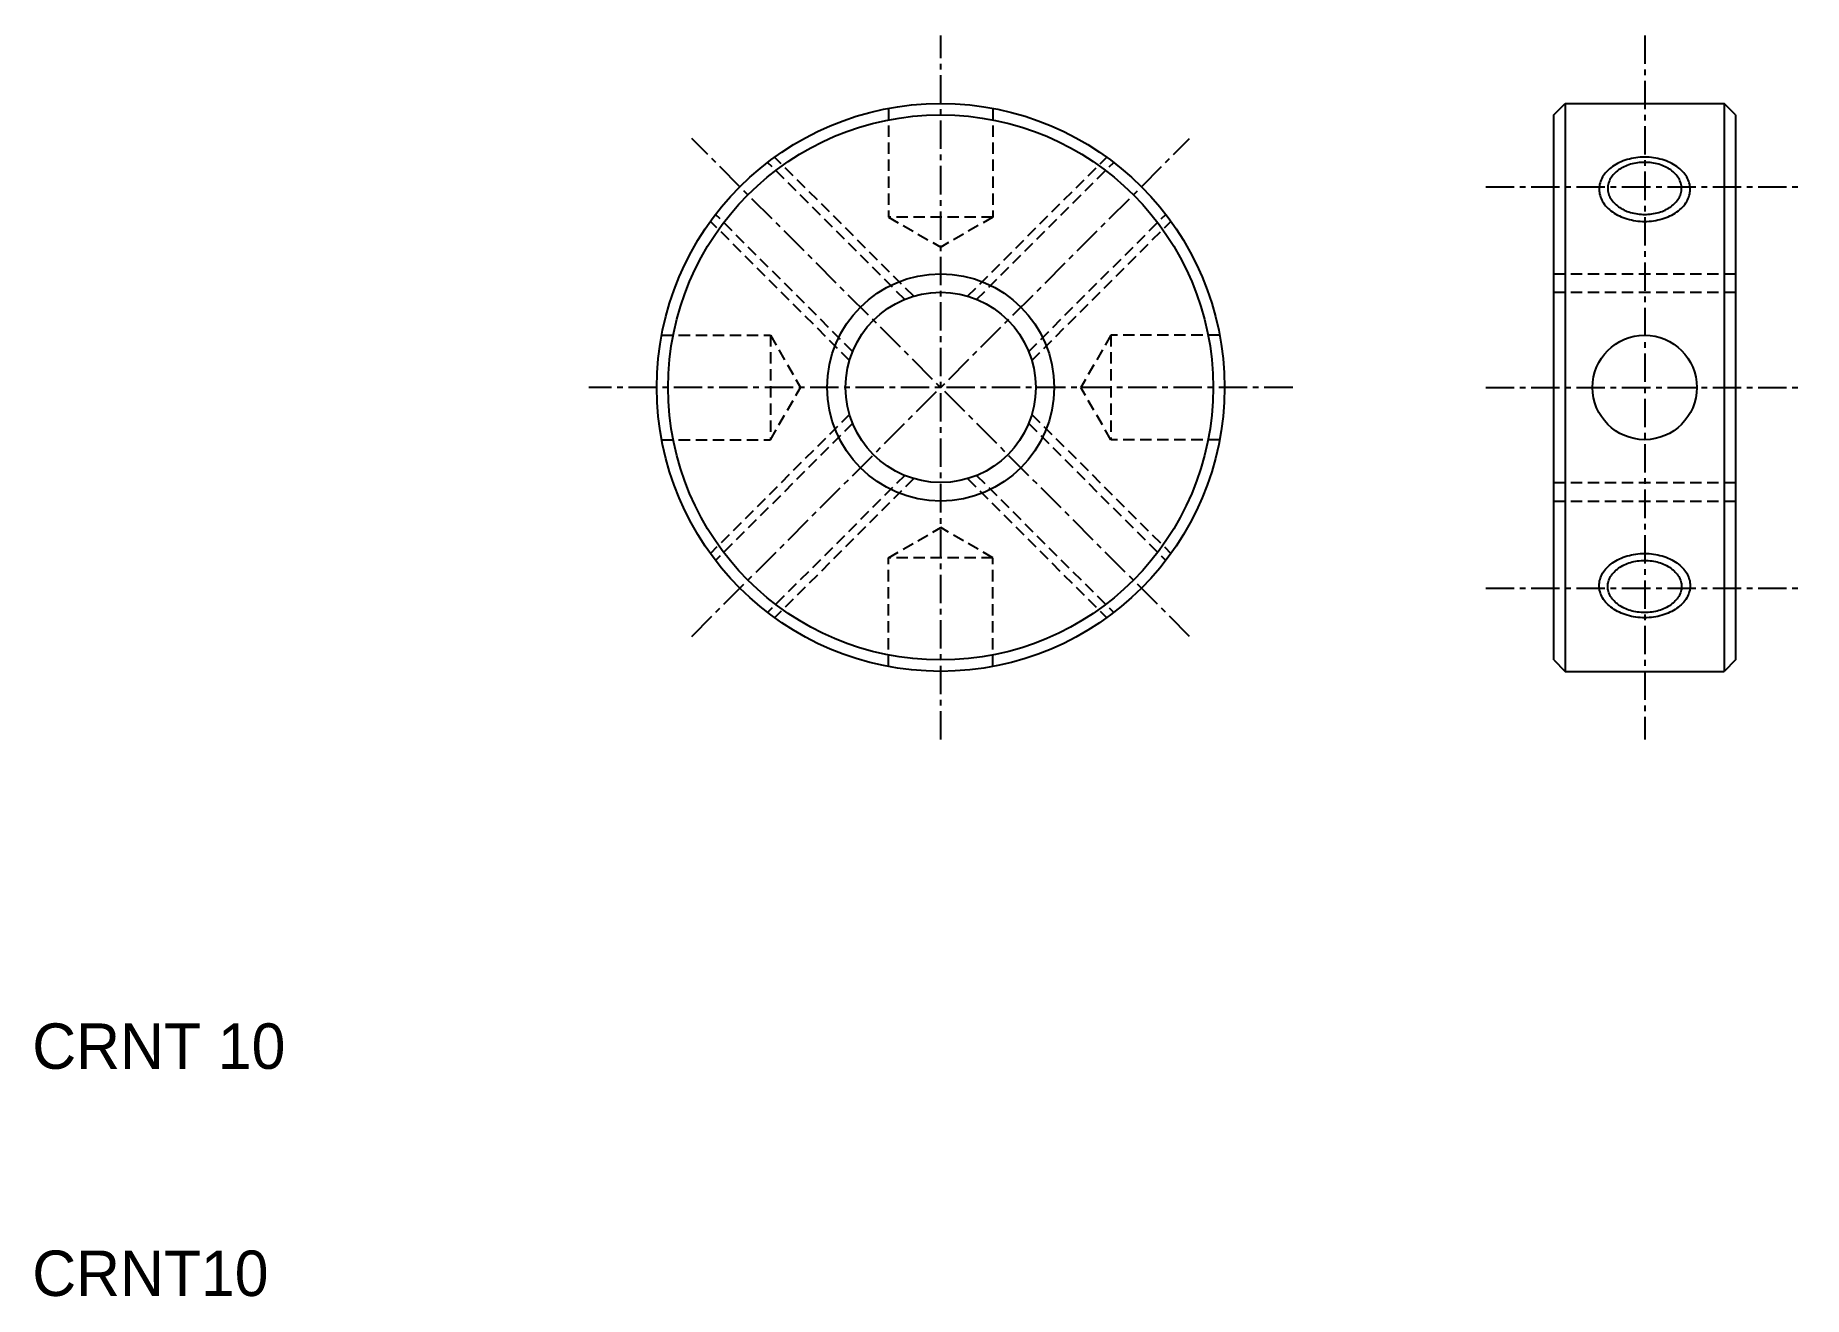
# Model space of a CAD drawing. Extents: x 10.1 to 88, y 10 to 65.5.
import ezdxf

# ---------------------------------------------------------------- set-up
doc = ezdxf.new("R2010")
doc.units = 0
doc.linetypes.add('CENTER', pattern=[2, 1.25, -0.25, 0.25, -0.25])
doc.linetypes.add('DASHED', pattern=[0.75, 0.5, -0.25])
doc.layers.get('0').update_dxf_attribs({"linetype": 'CONTINUOUS'})
doc.layers.add('CENTER', color=1, linetype='CENTER')

msp = doc.modelspace()

# ---------------------------------------------------------------- linework, layer by layer
at = {"color": 7, "linetype": 'CONTINUOUS'}
for p, q in [((77, 62), (77.5, 62.5)), ((77.5, 62.5), (84.5, 62.5)), ((77.5, 62.5), (77.5, 37.5)), ((84.5, 62.5), (84.5, 37.5)), ((85, 62), (84.5, 62.5)), ((77, 38), (77, 62)), ((85, 62), (85, 38)), ((77, 38), (77.5, 37.5)), ((77.5, 37.5), (84.5, 37.5)), ((85, 38), (84.5, 37.5))]:
    msp.add_line(p, q, dxfattribs=at)
at = {"color": 3, "linetype": 'DASHED'}
for p, q in [((47.7, 62.287), (47.7, 57.5)), ((52.3, 62.287), (52.3, 57.5)), ((48.812, 54.016), (42.689, 60.139)), ((51.188, 54.016), (57.311, 60.139)), ((48.416, 53.877), (42.382, 59.91)), ((51.584, 53.877), (57.618, 59.91)), ((45.984, 51.188), (39.861, 57.311)), ((46.123, 51.584), (40.09, 57.618)), ((52.3, 57.5), (47.7, 57.5)), ((47.7, 57.5), (50, 56.172)), ((52.3, 57.5), (50, 56.172)), ((53.877, 51.584), (59.91, 57.618)), ((54.016, 51.188), (60.139, 57.311)), ((77, 55), (85, 55)), ((77, 54.188), (85, 54.188)), ((37.713, 52.3), (42.5, 52.3)), ((42.5, 52.3), (42.5, 47.7)), ((42.5, 52.3), (43.828, 50)), ((57.5, 52.3), (56.172, 50)), ((62.287, 52.3), (57.5, 52.3)), ((57.5, 52.3), (57.5, 47.7)), ((42.5, 47.7), (43.828, 50)), ((57.5, 47.7), (56.172, 50)), ((45.984, 48.812), (39.861, 42.689)), ((46.123, 48.416), (40.09, 42.382)), ((53.877, 48.416), (59.91, 42.382)), ((54.016, 48.812), (60.139, 42.689)), ((37.713, 47.7), (42.5, 47.7)), ((62.287, 47.7), (57.5, 47.7)), ((48.416, 46.123), (42.382, 40.09)), ((48.812, 45.984), (42.689, 39.861)), ((51.188, 45.984), (57.311, 39.861)), ((51.584, 46.123), (57.618, 40.09)), ((77, 45.812), (85, 45.812)), ((77, 45), (85, 45)), ((47.7, 42.5), (50, 43.828)), ((52.3, 42.5), (50, 43.828)), ((47.7, 37.713), (47.7, 42.5)), ((52.3, 42.5), (47.7, 42.5)), ((52.3, 37.713), (52.3, 42.5))]:
    msp.add_line(p, q, dxfattribs=at)
at = {"color": 3, "linetype": 'CONTINUOUS'}
for points in [[(78.997, 58.725, 0), (78.999, 58.656, 0), (79.006, 58.586, 0), (79.018, 58.517, 0), (79.035, 58.449, 0), (79.057, 58.381, 0), (79.083, 58.314, 0), (79.114, 58.248, 0), (79.149, 58.184, 0), (79.189, 58.12, 0), (79.233, 58.058, 0), (79.282, 57.998, 0), (79.334, 57.939, 0), (79.391, 57.883, 0), (79.451, 57.828, 0), (79.516, 57.775, 0), (79.584, 57.725, 0), (79.655, 57.677, 0), (79.729, 57.632, 0), (79.807, 57.589, 0), (79.887, 57.549, 0), (79.97, 57.512, 0), (80.056, 57.478, 0), (80.144, 57.447, 0), (80.233, 57.418, 0), (80.325, 57.393, 0), (80.418, 57.372, 0), (80.513, 57.353, 0), (80.609, 57.338, 0), (80.706, 57.326, 0), (80.804, 57.318, 0), (80.902, 57.312, 0), (81, 57.311, 0), (81.098, 57.312, 0), (81.196, 57.318, 0), (81.294, 57.326, 0), (81.391, 57.338, 0), (81.487, 57.353, 0), (81.582, 57.372, 0), (81.675, 57.393, 0), (81.767, 57.418, 0), (81.856, 57.447, 0), (81.944, 57.478, 0), (82.03, 57.512, 0), (82.113, 57.549, 0), (82.193, 57.589, 0), (82.271, 57.632, 0), (82.345, 57.677, 0), (82.416, 57.725, 0), (82.484, 57.775, 0), (82.549, 57.828, 0), (82.609, 57.883, 0), (82.666, 57.939, 0), (82.718, 57.998, 0), (82.767, 58.058, 0), (82.811, 58.12, 0), (82.851, 58.184, 0), (82.886, 58.248, 0), (82.917, 58.314, 0), (82.943, 58.381, 0), (82.965, 58.449, 0), (82.982, 58.517, 0), (82.994, 58.586, 0), (83.001, 58.656, 0), (83.003, 58.725, 0), (83.001, 58.794, 0), (82.994, 58.864, 0), (82.982, 58.932, 0), (82.965, 59.001, 0), (82.943, 59.069, 0), (82.917, 59.136, 0), (82.886, 59.201, 0), (82.851, 59.266, 0), (82.811, 59.33, 0), (82.767, 59.392, 0), (82.718, 59.452, 0), (82.666, 59.511, 0), (82.609, 59.567, 0), (82.549, 59.622, 0), (82.484, 59.675, 0), (82.416, 59.725, 0), (82.345, 59.773, 0), (82.271, 59.818, 0), (82.193, 59.861, 0), (82.113, 59.901, 0), (82.03, 59.938, 0), (81.944, 59.972, 0), (81.856, 60.003, 0), (81.767, 60.032, 0), (81.675, 60.056, 0), (81.582, 60.078, 0), (81.487, 60.097, 0), (81.391, 60.112, 0), (81.294, 60.124, 0), (81.196, 60.132, 0), (81.098, 60.138, 0), (81, 60.139, 0), (80.902, 60.138, 0), (80.804, 60.132, 0), (80.706, 60.124, 0), (80.609, 60.112, 0), (80.513, 60.097, 0), (80.418, 60.078, 0), (80.325, 60.056, 0), (80.233, 60.032, 0), (80.144, 60.003, 0), (80.056, 59.972, 0), (79.97, 59.938, 0), (79.887, 59.901, 0), (79.807, 59.861, 0), (79.729, 59.818, 0), (79.655, 59.773, 0), (79.584, 59.725, 0), (79.516, 59.675, 0), (79.451, 59.622, 0), (79.391, 59.567, 0), (79.334, 59.511, 0), (79.282, 59.452, 0), (79.233, 59.392, 0), (79.189, 59.33, 0), (79.149, 59.266, 0), (79.114, 59.201, 0), (79.083, 59.136, 0), (79.057, 59.069, 0), (79.035, 59.001, 0), (79.018, 58.932, 0), (79.006, 58.864, 0), (78.999, 58.794, 0), (78.997, 58.725, 0)], [(78.997, 41.275, 0), (78.999, 41.344, 0), (79.006, 41.414, 0), (79.018, 41.482, 0), (79.035, 41.551, 0), (79.057, 41.619, 0), (79.083, 41.686, 0), (79.114, 41.752, 0), (79.149, 41.816, 0), (79.189, 41.88, 0), (79.233, 41.942, 0), (79.282, 42.002, 0), (79.334, 42.061, 0), (79.391, 42.117, 0), (79.451, 42.172, 0), (79.516, 42.225, 0), (79.584, 42.275, 0), (79.655, 42.323, 0), (79.729, 42.368, 0), (79.807, 42.411, 0), (79.887, 42.451, 0), (79.97, 42.488, 0), (80.056, 42.522, 0), (80.144, 42.553, 0), (80.233, 42.582, 0), (80.325, 42.607, 0), (80.418, 42.628, 0), (80.513, 42.647, 0), (80.609, 42.662, 0), (80.706, 42.674, 0), (80.804, 42.682, 0), (80.902, 42.687, 0), (81, 42.689, 0), (81.098, 42.687, 0), (81.196, 42.682, 0), (81.294, 42.674, 0), (81.391, 42.662, 0), (81.487, 42.647, 0), (81.582, 42.628, 0), (81.675, 42.607, 0), (81.767, 42.582, 0), (81.856, 42.553, 0), (81.944, 42.522, 0), (82.03, 42.488, 0), (82.113, 42.451, 0), (82.193, 42.411, 0), (82.271, 42.368, 0), (82.345, 42.323, 0), (82.416, 42.275, 0), (82.484, 42.225, 0), (82.549, 42.172, 0), (82.609, 42.117, 0), (82.666, 42.061, 0), (82.718, 42.002, 0), (82.767, 41.942, 0), (82.811, 41.88, 0), (82.851, 41.816, 0), (82.886, 41.752, 0), (82.917, 41.686, 0), (82.943, 41.619, 0), (82.965, 41.551, 0), (82.982, 41.482, 0), (82.994, 41.414, 0), (83.001, 41.344, 0), (83.003, 41.275, 0), (83.001, 41.206, 0), (82.994, 41.136, 0), (82.982, 41.068, 0), (82.965, 40.999, 0), (82.943, 40.931, 0), (82.917, 40.864, 0), (82.886, 40.799, 0), (82.851, 40.734, 0), (82.811, 40.67, 0), (82.767, 40.608, 0), (82.718, 40.548, 0), (82.666, 40.489, 0), (82.609, 40.433, 0), (82.549, 40.378, 0), (82.484, 40.325, 0), (82.416, 40.275, 0), (82.345, 40.227, 0), (82.271, 40.182, 0), (82.193, 40.139, 0), (82.113, 40.099, 0), (82.03, 40.062, 0), (81.944, 40.028, 0), (81.856, 39.997, 0), (81.767, 39.968, 0), (81.675, 39.944, 0), (81.582, 39.922, 0), (81.487, 39.903, 0), (81.391, 39.888, 0), (81.294, 39.876, 0), (81.196, 39.868, 0), (81.098, 39.862, 0), (81, 39.861, 0), (80.902, 39.862, 0), (80.804, 39.868, 0), (80.706, 39.876, 0), (80.609, 39.888, 0), (80.513, 39.903, 0), (80.418, 39.922, 0), (80.325, 39.944, 0), (80.233, 39.968, 0), (80.144, 39.997, 0), (80.056, 40.028, 0), (79.97, 40.062, 0), (79.887, 40.099, 0), (79.807, 40.139, 0), (79.729, 40.182, 0), (79.655, 40.227, 0), (79.584, 40.275, 0), (79.516, 40.325, 0), (79.451, 40.378, 0), (79.391, 40.433, 0), (79.334, 40.489, 0), (79.282, 40.548, 0), (79.233, 40.608, 0), (79.189, 40.67, 0), (79.149, 40.734, 0), (79.114, 40.799, 0), (79.083, 40.864, 0), (79.057, 40.931, 0), (79.035, 40.999, 0), (79.018, 41.068, 0), (79.006, 41.136, 0), (78.999, 41.206, 0), (78.997, 41.275, 0)]]:
    msp.add_polyline3d(points, dxfattribs=at)
at = {"color": 7, "linetype": 'CONTINUOUS'}
for points in [[(79.377, 58.764, 0), (79.379, 58.708, 0), (79.385, 58.652, 0), (79.395, 58.596, 0), (79.409, 58.541, 0), (79.426, 58.486, 0), (79.447, 58.431, 0), (79.472, 58.378, 0), (79.501, 58.326, 0), (79.533, 58.274, 0), (79.569, 58.224, 0), (79.608, 58.175, 0), (79.651, 58.127, 0), (79.697, 58.081, 0), (79.746, 58.037, 0), (79.798, 57.994, 0), (79.853, 57.954, 0), (79.91, 57.915, 0), (79.971, 57.878, 0), (80.033, 57.843, 0), (80.099, 57.811, 0), (80.166, 57.781, 0), (80.235, 57.753, 0), (80.306, 57.728, 0), (80.379, 57.705, 0), (80.453, 57.685, 0), (80.529, 57.667, 0), (80.606, 57.652, 0), (80.683, 57.64, 0), (80.762, 57.63, 0), (80.841, 57.623, 0), (80.92, 57.619, 0), (81, 57.618, 0), (81.08, 57.619, 0), (81.159, 57.623, 0), (81.238, 57.63, 0), (81.317, 57.64, 0), (81.394, 57.652, 0), (81.471, 57.667, 0), (81.547, 57.685, 0), (81.621, 57.705, 0), (81.694, 57.728, 0), (81.765, 57.753, 0), (81.834, 57.781, 0), (81.901, 57.811, 0), (81.967, 57.843, 0), (82.029, 57.878, 0), (82.09, 57.915, 0), (82.147, 57.954, 0), (82.202, 57.994, 0), (82.254, 58.037, 0), (82.303, 58.081, 0), (82.349, 58.127, 0), (82.392, 58.175, 0), (82.431, 58.224, 0), (82.467, 58.274, 0), (82.499, 58.326, 0), (82.528, 58.378, 0), (82.553, 58.431, 0), (82.574, 58.486, 0), (82.591, 58.541, 0), (82.605, 58.596, 0), (82.615, 58.652, 0), (82.621, 58.708, 0), (82.623, 58.764, 0), (82.621, 58.82, 0), (82.615, 58.877, 0), (82.605, 58.932, 0), (82.591, 58.988, 0), (82.574, 59.043, 0), (82.553, 59.097, 0), (82.528, 59.15, 0), (82.499, 59.203, 0), (82.467, 59.254, 0), (82.431, 59.304, 0), (82.392, 59.353, 0), (82.349, 59.401, 0), (82.303, 59.447, 0), (82.254, 59.491, 0), (82.202, 59.534, 0), (82.147, 59.575, 0), (82.09, 59.614, 0), (82.029, 59.65, 0), (81.967, 59.685, 0), (81.901, 59.717, 0), (81.834, 59.747, 0), (81.765, 59.775, 0), (81.694, 59.8, 0), (81.621, 59.823, 0), (81.547, 59.843, 0), (81.471, 59.861, 0), (81.394, 59.876, 0), (81.317, 59.888, 0), (81.238, 59.898, 0), (81.159, 59.905, 0), (81.08, 59.909, 0), (81, 59.91, 0), (80.92, 59.909, 0), (80.841, 59.905, 0), (80.762, 59.898, 0), (80.683, 59.888, 0), (80.606, 59.876, 0), (80.529, 59.861, 0), (80.453, 59.843, 0), (80.379, 59.823, 0), (80.306, 59.8, 0), (80.235, 59.775, 0), (80.166, 59.747, 0), (80.099, 59.717, 0), (80.033, 59.685, 0), (79.971, 59.65, 0), (79.91, 59.614, 0), (79.853, 59.575, 0), (79.798, 59.534, 0), (79.746, 59.491, 0), (79.697, 59.447, 0), (79.651, 59.401, 0), (79.608, 59.353, 0), (79.569, 59.304, 0), (79.533, 59.254, 0), (79.501, 59.203, 0), (79.472, 59.15, 0), (79.447, 59.097, 0), (79.426, 59.043, 0), (79.409, 58.988, 0), (79.395, 58.932, 0), (79.385, 58.877, 0), (79.379, 58.82, 0), (79.377, 58.764, 0)], [(79.377, 41.236, 0), (79.379, 41.292, 0), (79.385, 41.348, 0), (79.395, 41.404, 0), (79.409, 41.459, 0), (79.426, 41.514, 0), (79.447, 41.569, 0), (79.472, 41.622, 0), (79.501, 41.674, 0), (79.533, 41.726, 0), (79.569, 41.776, 0), (79.608, 41.825, 0), (79.651, 41.873, 0), (79.697, 41.919, 0), (79.746, 41.963, 0), (79.798, 42.006, 0), (79.853, 42.046, 0), (79.91, 42.085, 0), (79.971, 42.122, 0), (80.033, 42.157, 0), (80.099, 42.189, 0), (80.166, 42.219, 0), (80.235, 42.247, 0), (80.306, 42.272, 0), (80.379, 42.295, 0), (80.453, 42.315, 0), (80.529, 42.333, 0), (80.606, 42.348, 0), (80.683, 42.36, 0), (80.762, 42.37, 0), (80.841, 42.377, 0), (80.92, 42.381, 0), (81, 42.382, 0), (81.08, 42.381, 0), (81.159, 42.377, 0), (81.238, 42.37, 0), (81.317, 42.36, 0), (81.394, 42.348, 0), (81.471, 42.333, 0), (81.547, 42.315, 0), (81.621, 42.295, 0), (81.694, 42.272, 0), (81.765, 42.247, 0), (81.834, 42.219, 0), (81.901, 42.189, 0), (81.967, 42.157, 0), (82.029, 42.122, 0), (82.09, 42.085, 0), (82.147, 42.046, 0), (82.202, 42.006, 0), (82.254, 41.963, 0), (82.303, 41.919, 0), (82.349, 41.873, 0), (82.392, 41.825, 0), (82.431, 41.776, 0), (82.467, 41.726, 0), (82.499, 41.674, 0), (82.528, 41.622, 0), (82.553, 41.569, 0), (82.574, 41.514, 0), (82.591, 41.459, 0), (82.605, 41.404, 0), (82.615, 41.348, 0), (82.621, 41.292, 0), (82.623, 41.236, 0), (82.621, 41.18, 0), (82.615, 41.123, 0), (82.605, 41.068, 0), (82.591, 41.012, 0), (82.574, 40.957, 0), (82.553, 40.903, 0), (82.528, 40.85, 0), (82.499, 40.797, 0), (82.467, 40.746, 0), (82.431, 40.696, 0), (82.392, 40.647, 0), (82.349, 40.599, 0), (82.303, 40.553, 0), (82.254, 40.509, 0), (82.202, 40.466, 0), (82.147, 40.425, 0), (82.09, 40.386, 0), (82.029, 40.35, 0), (81.967, 40.315, 0), (81.901, 40.283, 0), (81.834, 40.253, 0), (81.765, 40.225, 0), (81.694, 40.2, 0), (81.621, 40.177, 0), (81.547, 40.157, 0), (81.471, 40.139, 0), (81.394, 40.124, 0), (81.317, 40.112, 0), (81.238, 40.102, 0), (81.159, 40.095, 0), (81.08, 40.091, 0), (81, 40.09, 0), (80.92, 40.091, 0), (80.841, 40.095, 0), (80.762, 40.102, 0), (80.683, 40.112, 0), (80.606, 40.124, 0), (80.529, 40.139, 0), (80.453, 40.157, 0), (80.379, 40.177, 0), (80.306, 40.2, 0), (80.235, 40.225, 0), (80.166, 40.253, 0), (80.099, 40.283, 0), (80.033, 40.315, 0), (79.971, 40.35, 0), (79.91, 40.386, 0), (79.853, 40.425, 0), (79.798, 40.466, 0), (79.746, 40.509, 0), (79.697, 40.553, 0), (79.651, 40.599, 0), (79.608, 40.647, 0), (79.569, 40.696, 0), (79.533, 40.746, 0), (79.501, 40.797, 0), (79.472, 40.85, 0), (79.447, 40.903, 0), (79.426, 40.957, 0), (79.409, 41.012, 0), (79.395, 41.068, 0), (79.385, 41.123, 0), (79.379, 41.18, 0), (79.377, 41.236, 0)]]:
    msp.add_polyline3d(points, dxfattribs=at)
for centre, radius in [((50, 50), 12.5), ((50, 50), 12), ((50, 50), 4.188), ((81, 50), 2.3)]:
    msp.add_circle(centre, radius, dxfattribs=at)
at = {"color": 3, "linetype": 'CONTINUOUS'}
msp.add_circle((50, 50), 5, dxfattribs=at)
at = {"layer": 'CENTER', "color": 1, "linetype": 'CENTER'}
for p, q in [((50, 34.5), (50, 65.5)), ((81, 65.5), (81, 34.5)), ((60.96, 39.04), (39.04, 60.96)), ((39.04, 39.04), (60.96, 60.96)), ((74, 58.839), (88, 58.839)), ((65.5, 50), (34.5, 50)), ((74, 50), (88, 50)), ((74, 41.161), (88, 41.161))]:
    msp.add_line(p, q, dxfattribs=at)

# ---------------------------------------------------------------- texts
at = {"color": 7, "linetype": 'CONTINUOUS'}
for s, p in [('CRNT 10', (10, 20)), ('CRNT10', (10, 10))]:
    msp.add_text(s, height=2, dxfattribs=at).set_placement(p)

doc.saveas('drawing.dxf')
